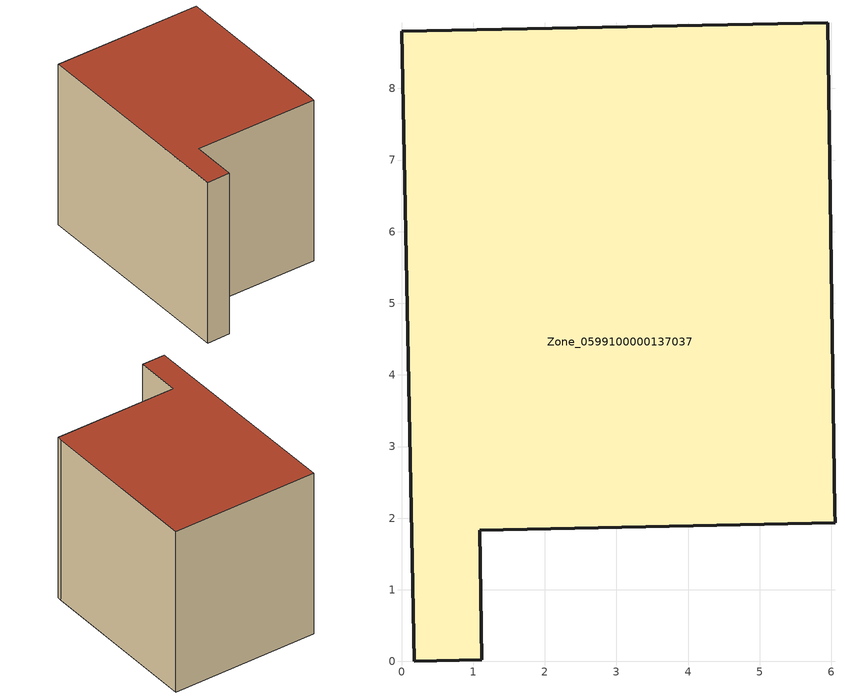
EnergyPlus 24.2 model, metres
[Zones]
Zone_0599100000137037
 floor ground (C_G): 0,8.8 5.95,8.92 6.05,2.11 6.05,1.94 1.09,1.83 1.12,0.02 0.18,0 z0
 wall outside (C_F): 5.95,8.92 0,8.8 0.18,0 1.12,0.02 1.09,1.83 6.05,1.94 6.05,2.11 5.95,8.92 z0:6.83
 roof outside (C_R): 6.05,1.94 6.05,2.11 5.95,8.92 0,8.8 0.18,0 1.12,0.02 1.09,1.83 z6.83
[BUILDING]
Pand.0599100000137037: North Axis=0; Terrain=City; Loads Convergence Tolerance Value=0.04; Temperature Convergence Tolerance Value=0.4; Solar Distribution=FullExterior; Maximum Number of Warmup Days=25; Minimum Number of Warmup Days=1
[Site:Location]
Rotterdam.The.Hague.AP_ZH_NLD Design_Conditions: Latitude=51.96; Longitude=4.45; Time Zone=1; Elevation=-4.5
[SITE:GROUNDTEMPERATURE:BUILDINGSURFACE]
18, 18, 18, 18, 18, 18, 18, 18, 18, 18, 18, 18
[MATERIAL] Thermal Absorptance=0.9; Solar Absorptance=0.7; Visible Absorptance=0.7
Name | Roughness | Thickness | Conductivity | Density | Specific Heat
G.TI.1946 | MediumSmooth | 0.15 | 1 | 540 | 1210
F.TI.1946 | Rough | 0.3 | 0.857143 | 1920 | 840
R.TI.1946 | MediumRough | 0.2 | 0.1 | 1500 | 1000
[CONSTRUCTION]
C_G: G.TI.1946
C_F: F.TI.1946
C_R: R.TI.1946
[ZONE]
Zone_0599100000137037: Type=1; Multiplier=1; Ceiling Height=Autocalculate; Volume=Autocalculate; Floor Area=autocalculate; Part of Total Floor Area=Yes
[ZONEINFILTRATION:DESIGNFLOWRATE]
Infil_Zone_0599100000137037: Zone or ZoneList or Space or SpaceList=Zone_0599100000137037; Schedule=AlwaysOn; Design Flow Rate Calculation Method=Flow/Area; Flow Rate per Floor Area=0.003; Constant Term Coefficient=1; Temperature Term Coefficient=0; Velocity Term Coefficient=0; Velocity Squared Term Coefficient=0
[HVACTEMPLATE:ZONE:IDEALLOADSAIRSYSTEM]
Zone_0599100000137037: Maximum Heating Supply Air Temperature=50; Minimum Cooling Supply Air Temperature=13; Maximum Heating Supply Air Humidity Ratio=0.0156; Minimum Cooling Supply Air Humidity Ratio=0.0077; Heating Limit=NoLimit; Cooling Limit=NoLimit; Dehumidification Control Type=ConstantSensibleHeatRatio; Cooling Sensible Heat Ratio=0.7; Dehumidification Setpoint=60; Humidification Control Type=None; Humidification Setpoint=30; Outdoor Air Method=None; Outdoor Air Flow Rate per Person=0.00944; Outdoor Air Flow Rate per Zone Floor Area=0; Outdoor Air Flow Rate per Zone=0; Demand Controlled Ventilation Type=None; Outdoor Air Economizer Type=NoEconomizer; Heat Recovery Type=None; Sensible Heat Recovery Effectiveness=0.7; Latent Heat Recovery Effectiveness=0.65
[ZONECONTROL:THERMOSTAT]
ThermostatControl_Zone_0599100000137037: Zone or ZoneList=Zone_0599100000137037; Control Type Schedule=DualSetpointControlType; Control 1=Thermostat_Zone_0599100000137037; Temperature Difference Between Cutout And Setpoint=0
[THERMOSTATSETPOINT:DUALSETPOINT]
Thermostat_Zone_0599100000137037: Heating Setpoint Temperature Schedule=HeatingSetpoint_Zone_0599100000137037; Cooling Setpoint Temperature Schedule=CoolingSetpoint_Zone_0599100000137037
[SCHEDULE:COMPACT]
HeatingSetpoint_Zone_0599100000137037: Through: 12/31, For: AllDays, Until: 24:00, 21
CoolingSetpoint_Zone_0599100000137037: Through: 12/31, For: AllDays, Until: 24:00, 24
DualSetpointControlType: Through: 12/31, For: AllDays, Until: 24:00, 4
AlwaysOn: Through: 12/31, For: AllDays, Until: 24:00, 1
